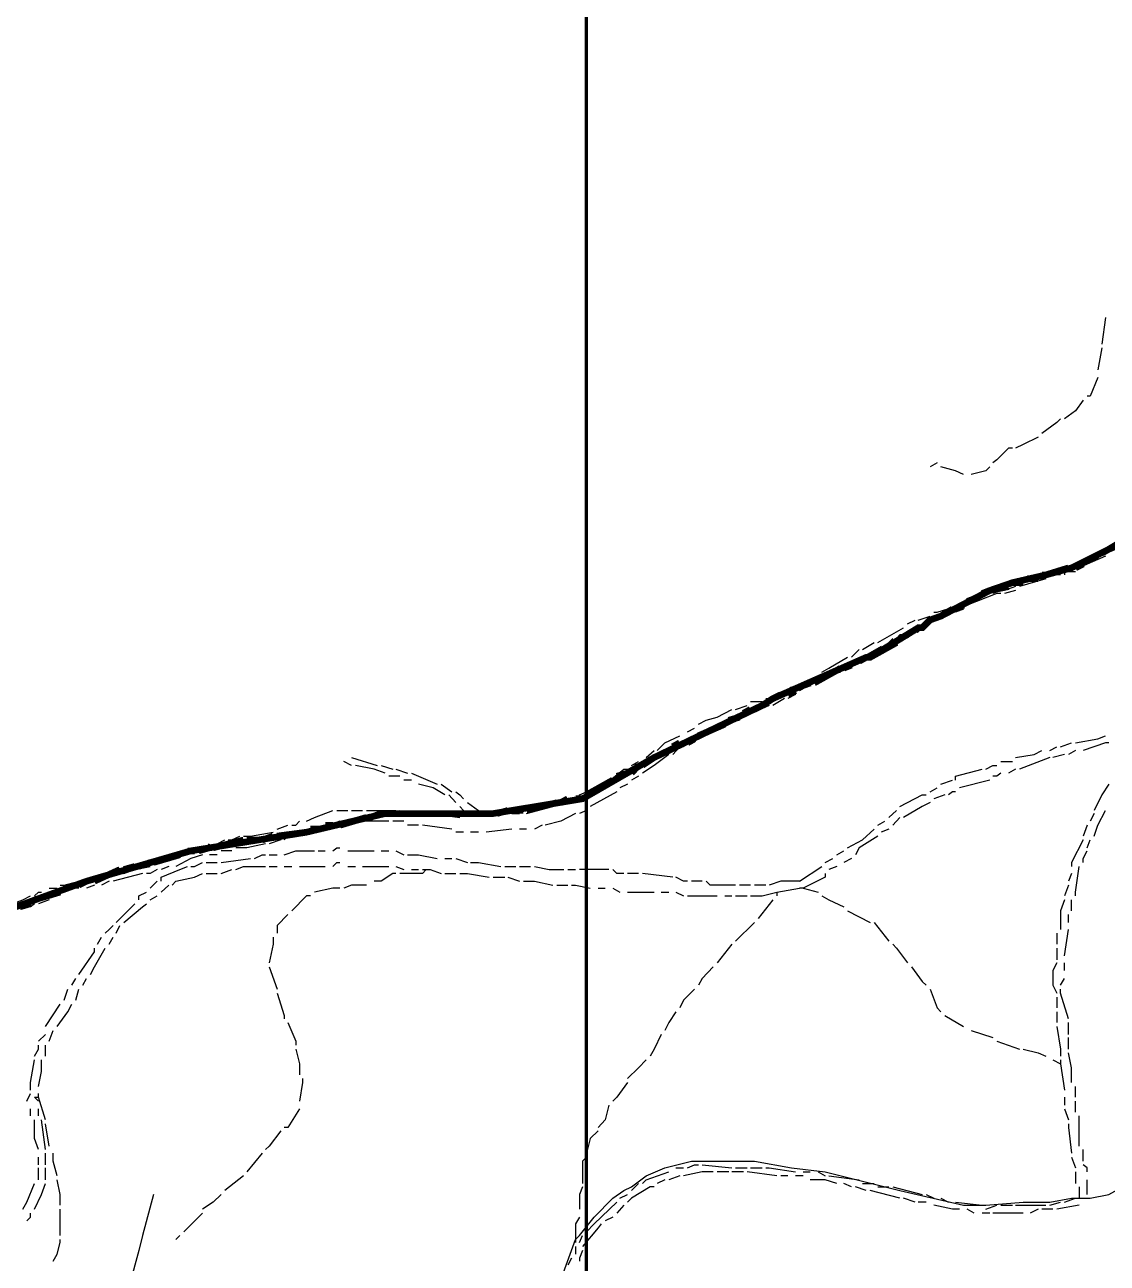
# Model space of a CAD drawing. Header units: millimetres. Extents: x -3588 to 75209, y -3737 to 38254.
# Drawn here: x 18420.8 to 18813.9, y 34554.5 to 35004.2 of the extents above; entities that cross this region are included whole.
import ezdxf

# ---------------------------------------------------------------- set-up
doc = ezdxf.new("R2010")
doc.units = ezdxf.units.MM
doc.layers.add('P', color=253, linetype='Continuous')

msp = doc.modelspace()

# ---------------------------------------------------------------- linework, layer by layer
at = {"layer": 'P'}
for points, const_width in [([(18624.733, 27097.434), (18624.733, 36423.662)], 1.2), ([(18417.533, 34683.914), (18443.219, 34693.228), (18481.035, 34704.239), (18523.109, 34711.024), (18551.612, 34717.794), (18590.853, 34717.794), (18623.308, 34723.155), (18649.282, 34738.119), (18688.524, 34757.035), (18692.476, 34759.564), (18726.356, 34774.527), (18727.765, 34774.527), (18745.257, 34785.266), (18746.681, 34785.266), (18749.498, 34788.082), (18753.451, 34789.491), (18771.231, 34798.805), (18779.425, 34801.637), (18791.555, 34804.454), (18800.87, 34806.999), (18814.425, 34813.768), (18827.98, 34821.962)], 2.417), ([(18417.533, 34683.914), (18443.219, 34693.228), (18481.035, 34704.239), (18523.109, 34711.024), (18551.612, 34717.794), (18590.853, 34717.794), (18623.308, 34723.155), (18649.282, 34738.119), (18688.524, 34757.035), (18692.476, 34759.564), (18726.356, 34774.527), (18727.765, 34774.527), (18745.257, 34785.266), (18746.681, 34785.266), (18749.498, 34788.082), (18753.451, 34789.491), (18771.231, 34798.805), (18779.425, 34801.637), (18791.555, 34804.454), (18800.87, 34806.999), (18814.425, 34813.768), (18827.98, 34821.962)], 1.2), ([(18811.88, 34812.36), (18814.425, 34813.768), (18821.194, 34816.601)], 2.417), ([(18806.519, 34809.815), (18810.472, 34811.224)], 2.417), ([(18790.147, 34804.454), (18791.555, 34804.454), (18799.749, 34806.999)], 2.417), ([(18802.294, 34806.999), (18805.111, 34808.407)], 2.417), ([(18779.425, 34801.637), (18783.378, 34801.637)], 2.417), ([(18784.786, 34803.046), (18788.739, 34803.046)], 2.417), ([(18763.053, 34794.852), (18767.006, 34796.276)], 2.417), ([(18768.414, 34797.684), (18771.231, 34798.805), (18778.016, 34800.213)], 2.417), ([(18748.089, 34786.674), (18749.498, 34788.082), (18753.451, 34789.491), (18757.692, 34792.035)], 2.417), ([(18758.812, 34792.035), (18761.644, 34793.443)], 2.417), ([(18738.487, 34781.313), (18741.32, 34782.721)], 2.417), ([(18744.136, 34784.129), (18745.257, 34785.266), (18746.681, 34785.266)], 2.417), ([(18727.765, 34774.527), (18737.367, 34779.888)], 2.417), ([(18723.812, 34773.119), (18726.356, 34774.527)], 2.417), ([(18707.44, 34765.213), (18717.042, 34770.574)], 2.417), ([(18718.162, 34770.574), (18720.995, 34771.71)], 2.417), ([(18702.079, 34763.805), (18706.032, 34765.213)], 2.417), ([(18685.707, 34755.627), (18688.524, 34757.035), (18692.476, 34759.564), (18695.293, 34760.988)], 2.417), ([(18697.838, 34760.988), (18700.67, 34762.396)], 2.417), ([(18681.754, 34754.202), (18684.283, 34755.627)], 2.417), ([(18676.393, 34751.674), (18680.346, 34752.794)], 2.417), ([(18665.382, 34746.024), (18674.968, 34750.249)], 2.417), ([(18656.068, 34742.072), (18658.597, 34743.48)], 2.417), ([(18661.429, 34743.48), (18663.958, 34744.888)], 2.417), ([(18645.057, 34735.302), (18649.282, 34738.119), (18654.644, 34740.663)], 2.417), ([(18641.105, 34732.469), (18643.633, 34735.302)], 2.417), ([(18624.733, 34724.564), (18634.319, 34729.925)], 2.417), ([(18635.743, 34731.349), (18639.696, 34732.469)], 2.417), ([(18602.984, 34718.914), (18613.994, 34721.747)], 2.417), ([(18615.419, 34721.747), (18617.947, 34723.155)], 2.417), ([(18620.78, 34723.155), (18623.308, 34723.155)], 2.417), ([(18535.24, 34713.553), (18544.842, 34716.386)], 2.417), ([(18546.251, 34716.386), (18550.203, 34717.794)], 2.417), ([(18551.612, 34717.794), (18555.565, 34717.794)], 2.417), ([(18556.973, 34717.794), (18567.984, 34717.794)], 2.417), ([(18569.12, 34717.794), (18573.345, 34717.794)], 2.417), ([(18574.769, 34717.794), (18578.722, 34717.794)], 2.417), ([(18580.13, 34717.794), (18590.853, 34717.794)], 2.417), ([(18592.261, 34717.794), (18596.214, 34718.914)], 2.417), ([(18597.622, 34718.914), (18601.863, 34718.914)], 2.417), ([(18512.371, 34709.6), (18523.109, 34711.024)], 2.417), ([(18524.517, 34712.145), (18528.47, 34712.145)], 2.417), ([(18529.879, 34713.553), (18532.695, 34713.553)], 2.417), ([(18489.229, 34705.375), (18500.24, 34708.192)], 2.417), ([(18501.36, 34708.192), (18505.601, 34708.192)], 2.417), ([(18507.009, 34708.192), (18510.962, 34709.6)], 2.417), ([(18467.496, 34700.014), (18477.098, 34702.83)], 2.417), ([(18479.915, 34704.239), (18481.035, 34704.239), (18482.46, 34704.239)], 2.417), ([(18483.868, 34704.239), (18487.821, 34705.375)], 2.417), ([(18446.035, 34693.228), (18455.349, 34697.469)], 2.417), ([(18456.774, 34697.469), (18460.711, 34698.589)], 2.417), ([(18462.135, 34698.589), (18466.36, 34700.014)], 2.417), ([(18440.386, 34691.82), (18443.219, 34693.228)], 2.417), ([(18424.302, 34686.459), (18433.616, 34689.275)], 2.417), ([(18435.025, 34690.7), (18439.266, 34691.82)], 2.417), ([(18418.941, 34683.914), (18422.894, 34685.05)], 2.417)]:
    msp.add_lwpolyline(points, dxfattribs=dict(at, const_width=const_width))
for points in [[(18813.288, 34897.9), (18811.88, 34888.297)], [(18811.88, 34886.889), (18810.472, 34878.983)], [(18810.472, 34876.151), (18807.655, 34869.381), (18806.519, 34869.381)], [(18805.111, 34867.973), (18802.294, 34864.02), (18798.341, 34861.187)], [(18796.917, 34861.187), (18795.508, 34859.779), (18790.147, 34855.826)], [(18788.739, 34854.418), (18783.378, 34851.873), (18780.545, 34850.465)], [(18779.425, 34850.465), (18778.016, 34850.465), (18773.775, 34846.24), (18772.367, 34845.103)], [(18752.042, 34845.103), (18749.498, 34843.695)], [(18761.644, 34840.862), (18758.812, 34842.287), (18753.451, 34843.695)], [(18771.231, 34843.695), (18769.822, 34842.287), (18764.461, 34840.862)], [(18813.288, 34812.36), (18806.519, 34809.815), (18803.702, 34808.407)], [(18813.288, 34811.224), (18806.519, 34808.407), (18803.702, 34806.999)], [(18802.294, 34806.999), (18798.341, 34805.59)], [(18791.555, 34804.454), (18790.147, 34804.454), (18781.969, 34801.637)], [(18791.555, 34803.046), (18781.969, 34800.213)], [(18796.917, 34805.59), (18794.1, 34804.454)], [(18796.917, 34804.454), (18794.1, 34804.454)], [(18802.294, 34805.59), (18798.341, 34805.59), (18798.341, 34804.454)], [(18773.775, 34797.684), (18763.053, 34793.443)], [(18767.006, 34796.276), (18771.231, 34797.684)], [(18775.184, 34798.805), (18772.367, 34797.684)], [(18775.184, 34797.684), (18773.775, 34797.684)], [(18780.545, 34800.213), (18776.592, 34798.805)], [(18780.545, 34798.805), (18776.592, 34797.684)], [(18750.906, 34790.899), (18752.042, 34790.899), (18760.22, 34793.443)], [(18763.053, 34794.852), (18765.581, 34796.276)], [(18741.32, 34786.674), (18744.136, 34788.082)], [(18752.042, 34789.491), (18742.728, 34784.129)], [(18745.257, 34788.082), (18749.498, 34789.491)], [(18757.692, 34790.899), (18753.451, 34789.491)], [(18761.644, 34792.035), (18758.812, 34790.899)], [(18730.581, 34779.888), (18739.895, 34785.266)], [(18724.932, 34777.36), (18729.173, 34779.888)], [(18735.943, 34781.313), (18733.126, 34778.48)], [(18741.32, 34782.721), (18738.487, 34782.721), (18737.367, 34781.313)], [(18720.995, 34774.527), (18723.812, 34777.36)], [(18731.718, 34778.48), (18722.403, 34773.119)], [(18710.257, 34769.166), (18712.801, 34770.574), (18719.571, 34774.527)], [(18720.995, 34771.71), (18718.162, 34770.574)], [(18711.393, 34767.758), (18702.079, 34762.396)], [(18706.032, 34766.349), (18708.848, 34767.758)], [(18717.042, 34769.166), (18712.801, 34767.758)], [(18689.932, 34759.564), (18692.476, 34759.564), (18699.246, 34763.805)], [(18700.67, 34763.805), (18704.607, 34765.213)], [(18678.921, 34755.627), (18683.162, 34757.035)], [(18691.068, 34757.035), (18681.754, 34752.794)], [(18684.283, 34758.443), (18688.524, 34758.443)], [(18696.717, 34759.564), (18692.476, 34757.035)], [(18700.67, 34760.988), (18697.838, 34759.564)], [(18668.199, 34751.674), (18672.152, 34752.794), (18677.513, 34755.627)], [(18680.346, 34752.794), (18676.393, 34751.674)], [(18661.429, 34747.433), (18663.958, 34748.841)], [(18665.382, 34750.249), (18668.199, 34751.674)], [(18673.56, 34750.249), (18665.382, 34744.888)], [(18650.419, 34740.663), (18653.235, 34743.48), (18658.597, 34746.024)], [(18662.838, 34744.888), (18660.021, 34742.072)], [(18796.917, 34742.072), (18800.87, 34743.48)], [(18802.294, 34743.48), (18810.472, 34744.888), (18813.288, 34746.024)], [(18814.425, 34743.48), (18813.288, 34743.48), (18805.111, 34740.663)], [(18654.644, 34739.239), (18649.282, 34735.302), (18645.057, 34732.469)], [(18646.466, 34738.119), (18649.282, 34740.663)], [(18658.597, 34742.072), (18656.068, 34739.239)], [(18780.545, 34738.119), (18787.33, 34739.239), (18790.147, 34740.663)], [(18792.964, 34740.663), (18795.508, 34742.072)], [(18798.341, 34739.239), (18794.1, 34738.119)], [(18802.294, 34740.663), (18799.749, 34739.239)], [(18539.481, 34735.302), (18536.648, 34736.71)], [(18539.481, 34738.119), (18548.795, 34735.302)], [(18551.612, 34732.469), (18547.659, 34733.878), (18540.889, 34735.302)], [(18550.203, 34735.302), (18554.444, 34733.878)], [(18641.105, 34735.302), (18643.633, 34736.71)], [(18769.822, 34733.878), (18772.367, 34735.302), (18773.775, 34735.302)], [(18775.184, 34736.71), (18779.425, 34736.71)], [(18792.964, 34738.119), (18781.969, 34733.878)], [(18556.973, 34731.349), (18553.02, 34731.349)], [(18555.565, 34733.878), (18559.806, 34732.469)], [(18561.214, 34729.925), (18559.806, 34729.925), (18558.397, 34729.925)], [(18561.214, 34732.469), (18570.528, 34728.516)], [(18631.502, 34728.516), (18638.272, 34733.878), (18639.696, 34733.878)], [(18643.633, 34731.349), (18641.105, 34729.925)], [(18753.451, 34728.516), (18757.692, 34729.925)], [(18758.812, 34729.925), (18758.812, 34731.349), (18768.414, 34733.878)], [(18771.231, 34729.925), (18760.22, 34727.108)], [(18775.184, 34732.469), (18773.775, 34731.349), (18772.367, 34731.349)], [(18780.545, 34733.878), (18778.016, 34732.469)], [(18573.345, 34724.564), (18569.12, 34727.108), (18563.759, 34728.516)], [(18571.936, 34728.516), (18575.889, 34725.7)], [(18577.298, 34725.7), (18578.722, 34724.564), (18580.13, 34723.155)], [(18622.188, 34723.155), (18622.188, 34724.564), (18624.733, 34725.7)], [(18626.141, 34725.7), (18628.958, 34727.108)], [(18635.743, 34725.7), (18626.141, 34720.339)], [(18639.696, 34728.516), (18636.864, 34727.108)], [(18749.498, 34725.7), (18752.042, 34727.108)], [(18758.812, 34725.7), (18757.692, 34725.7), (18756.267, 34724.564)], [(18814.425, 34728.516), (18811.88, 34724.564), (18809.063, 34718.914)], [(18577.298, 34721.747), (18574.769, 34724.564)], [(18581.539, 34721.747), (18585.492, 34718.914), (18590.853, 34717.794)], [(18615.419, 34721.747), (18617.947, 34721.747)], [(18619.371, 34723.155), (18620.78, 34723.155)], [(18738.487, 34720.339), (18746.681, 34724.564), (18748.089, 34724.564)], [(18749.498, 34721.747), (18746.681, 34720.339), (18739.895, 34716.386)], [(18754.859, 34724.564), (18750.906, 34723.155)], [(18523.109, 34714.977), (18525.926, 34716.386), (18532.695, 34718.914)], [(18534.12, 34718.914), (18538.073, 34718.914)], [(18539.481, 34718.914), (18542.01, 34718.914), (18543.434, 34718.914)], [(18544.842, 34718.914), (18546.251, 34718.914), (18553.02, 34718.914), (18555.565, 34718.914)], [(18556.973, 34718.914), (18561.214, 34717.794)], [(18562.334, 34717.794), (18565.167, 34717.794), (18566.575, 34717.794)], [(18567.984, 34717.794), (18578.722, 34716.386)], [(18578.722, 34717.794), (18580.13, 34718.914), (18578.722, 34720.339)], [(18592.261, 34717.794), (18596.214, 34717.794)], [(18597.622, 34717.794), (18600.455, 34717.794)], [(18602.984, 34717.794), (18612.586, 34720.339)], [(18620.78, 34717.794), (18615.419, 34714.977), (18609.769, 34713.553)], [(18624.733, 34718.914), (18622.188, 34717.794)], [(18734.534, 34716.386), (18737.367, 34718.914)], [(18738.487, 34716.386), (18735.943, 34713.553)], [(18809.063, 34717.794), (18807.655, 34714.977)], [(18809.063, 34709.6), (18810.472, 34713.553), (18813.288, 34718.914)], [(18512.371, 34712.145), (18516.324, 34713.553)], [(18517.748, 34713.553), (18519.156, 34713.553), (18520.565, 34714.977)], [(18529.879, 34713.553), (18527.334, 34712.145), (18520.565, 34709.6)], [(18535.24, 34714.977), (18531.287, 34713.553)], [(18540.889, 34714.977), (18536.648, 34714.977)], [(18553.02, 34714.977), (18546.251, 34714.977), (18542.01, 34714.977)], [(18558.397, 34714.977), (18554.444, 34714.977)], [(18563.759, 34713.553), (18561.214, 34713.553), (18559.806, 34713.553)], [(18575.889, 34712.145), (18565.167, 34713.553)], [(18597.622, 34712.145), (18588.308, 34711.024)], [(18602.984, 34712.145), (18600.455, 34712.145)], [(18608.633, 34713.553), (18605.816, 34712.145)], [(18719.571, 34705.375), (18724.932, 34708.192), (18729.173, 34712.145)], [(18730.581, 34713.553), (18733.126, 34714.977)], [(18734.534, 34712.145), (18731.718, 34711.024)], [(18806.519, 34713.553), (18805.111, 34709.6)], [(18490.638, 34706.783), (18493.47, 34708.192)], [(18494.591, 34708.192), (18495.999, 34708.192), (18498.832, 34709.6)], [(18500.24, 34709.6), (18502.784, 34709.6), (18510.962, 34711.024)], [(18513.795, 34708.192), (18509.554, 34706.783)], [(18517.748, 34709.6), (18516.324, 34709.6), (18514.915, 34708.192)], [(18580.13, 34711.024), (18578.722, 34711.024), (18577.298, 34711.024)], [(18585.492, 34711.024), (18582.659, 34711.024)], [(18730.581, 34709.6), (18723.812, 34705.375), (18722.403, 34702.83)], [(18805.111, 34708.192), (18800.87, 34700.014), (18800.87, 34698.589)], [(18806.519, 34705.375), (18807.655, 34708.192)], [(18473.146, 34701.422), (18475.674, 34702.83), (18477.098, 34702.83)], [(18485.276, 34702.83), (18481.035, 34701.422), (18475.674, 34698.589)], [(18478.507, 34702.83), (18486.685, 34705.375), (18487.821, 34706.783)], [(18490.638, 34702.83), (18487.821, 34702.83)], [(18495.999, 34704.239), (18492.046, 34704.239)], [(18508.146, 34706.783), (18501.36, 34705.375), (18497.423, 34705.375)], [(18504.193, 34701.422), (18507.009, 34702.83), (18508.146, 34702.83)], [(18509.554, 34702.83), (18512.371, 34702.83)], [(18514.915, 34702.83), (18519.156, 34704.239), (18525.926, 34704.239)], [(18527.334, 34704.239), (18529.879, 34704.239)], [(18532.695, 34704.239), (18534.12, 34705.375), (18535.24, 34705.375)], [(18538.073, 34704.239), (18547.659, 34704.239)], [(18550.203, 34704.239), (18553.02, 34704.239)], [(18555.565, 34704.239), (18558.397, 34702.83)], [(18559.806, 34702.83), (18563.759, 34702.83), (18570.528, 34701.422)], [(18715.618, 34702.83), (18718.162, 34704.239)], [(18805.111, 34700.014), (18805.111, 34701.422), (18806.519, 34704.239)], [(18456.774, 34696.061), (18460.711, 34697.469), (18466.36, 34698.589)], [(18468.905, 34700.014), (18470.313, 34700.014), (18471.721, 34701.422)], [(18473.146, 34698.589), (18470.313, 34697.469)], [(18470.313, 34693.228), (18470.313, 34694.653), (18477.098, 34697.469), (18479.915, 34698.589)], [(18481.035, 34698.589), (18482.46, 34698.589), (18485.276, 34700.014)], [(18486.685, 34700.014), (18490.638, 34700.014)], [(18492.046, 34700.014), (18502.784, 34701.422)], [(18497.423, 34697.469), (18500.24, 34698.589), (18508.146, 34698.589)], [(18509.554, 34698.589), (18512.371, 34698.589)], [(18514.915, 34698.589), (18517.748, 34698.589)], [(18520.565, 34698.589), (18523.109, 34698.589), (18529.879, 34698.589)], [(18532.695, 34698.589), (18534.12, 34700.014), (18535.24, 34700.014)], [(18538.073, 34698.589), (18540.889, 34698.589)], [(18543.434, 34698.589), (18553.02, 34698.589)], [(18555.565, 34698.589), (18558.397, 34697.469)], [(18573.345, 34701.422), (18575.889, 34701.422)], [(18577.298, 34701.422), (18581.539, 34700.014)], [(18582.659, 34700.014), (18585.492, 34700.014), (18593.67, 34698.589)], [(18595.094, 34698.589), (18599.047, 34698.589)], [(18600.455, 34698.589), (18604.408, 34698.589)], [(18605.816, 34698.589), (18611.178, 34697.469), (18616.539, 34697.469)], [(18702.079, 34693.228), (18710.257, 34698.589)], [(18711.393, 34700.014), (18714.209, 34701.422)], [(18715.618, 34698.589), (18712.801, 34697.469)], [(18720.995, 34701.422), (18718.162, 34700.014)], [(18802.294, 34687.867), (18802.294, 34689.275), (18803.702, 34698.589)], [(18446.035, 34694.653), (18449.988, 34694.653)], [(18451.397, 34696.061), (18453.941, 34696.061), (18455.349, 34696.061)], [(18463.543, 34696.061), (18452.821, 34693.228)], [(18468.905, 34697.469), (18466.36, 34696.061), (18464.952, 34696.061)], [(18474.266, 34691.82), (18475.674, 34693.228), (18482.46, 34694.653), (18485.276, 34696.061)], [(18486.685, 34696.061), (18490.638, 34696.061)], [(18492.046, 34696.061), (18495.999, 34697.469)], [(18555.565, 34696.061), (18554.444, 34696.061), (18550.203, 34693.228), (18547.659, 34693.228)], [(18566.575, 34697.469), (18565.167, 34696.061), (18559.806, 34696.061), (18556.973, 34696.061)], [(18561.214, 34697.469), (18562.334, 34697.469), (18563.759, 34697.469)], [(18565.167, 34697.469), (18567.984, 34697.469)], [(18567.984, 34697.469), (18571.936, 34696.061)], [(18573.345, 34696.061), (18577.298, 34696.061)], [(18578.722, 34696.061), (18581.539, 34696.061), (18589.445, 34694.653)], [(18590.853, 34694.653), (18595.094, 34694.653)], [(18596.214, 34694.653), (18600.455, 34693.228)], [(18617.947, 34697.469), (18620.78, 34697.469)], [(18632.911, 34697.469), (18624.733, 34697.469), (18622.188, 34697.469)], [(18638.272, 34696.061), (18635.743, 34696.061), (18634.319, 34697.469)], [(18643.633, 34696.061), (18639.696, 34696.061)], [(18656.068, 34694.653), (18645.057, 34696.061)], [(18661.429, 34693.228), (18660.021, 34693.228), (18657.188, 34694.653)], [(18711.393, 34696.061), (18711.393, 34694.653), (18703.487, 34690.7)], [(18800.87, 34696.061), (18799.749, 34693.228)], [(18424.302, 34687.867), (18425.711, 34689.275), (18426.847, 34689.275)], [(18429.663, 34690.7), (18432.496, 34690.7)], [(18440.386, 34690.7), (18439.266, 34690.7), (18431.072, 34687.867)], [(18433.616, 34691.82), (18436.449, 34691.82), (18444.627, 34693.228)], [(18446.035, 34691.82), (18443.219, 34690.7)], [(18451.397, 34693.228), (18448.58, 34691.82)], [(18462.135, 34686.459), (18462.135, 34687.867), (18464.952, 34689.275)], [(18466.36, 34690.7), (18468.905, 34693.228)], [(18470.313, 34689.275), (18473.146, 34691.82)], [(18535.24, 34690.7), (18532.695, 34690.7), (18525.926, 34689.275)], [(18544.842, 34691.82), (18539.481, 34691.82), (18536.648, 34690.7)], [(18601.863, 34693.228), (18605.816, 34693.228), (18612.586, 34691.82)], [(18613.994, 34691.82), (18617.947, 34691.82)], [(18619.371, 34691.82), (18620.78, 34691.82)], [(18620.78, 34691.82), (18626.141, 34690.7)], [(18628.958, 34690.7), (18631.502, 34690.7)], [(18634.319, 34690.7), (18636.864, 34689.275)], [(18639.696, 34689.275), (18646.466, 34689.275), (18649.282, 34689.275)], [(18651.827, 34689.275), (18654.644, 34689.275)], [(18657.188, 34689.275), (18660.021, 34687.867)], [(18666.79, 34693.228), (18662.838, 34693.228)], [(18678.921, 34691.82), (18669.607, 34691.82), (18668.199, 34693.228)], [(18684.283, 34691.82), (18680.346, 34691.82)], [(18684.283, 34687.867), (18688.524, 34687.867), (18693.885, 34689.275)], [(18689.932, 34691.82), (18685.707, 34691.82)], [(18702.079, 34693.228), (18695.293, 34693.228), (18691.068, 34691.82)], [(18693.885, 34689.275), (18702.079, 34690.7)], [(18693.885, 34689.275), (18693.885, 34687.867)], [(18703.487, 34690.7), (18702.079, 34690.7)], [(18703.487, 34690.7), (18708.848, 34689.275)], [(18799.749, 34691.82), (18798.341, 34687.867)], [(18413.292, 34682.506), (18413.292, 34683.914), (18420.061, 34686.459), (18422.894, 34687.867)], [(18424.302, 34685.05), (18422.894, 34683.914), (18421.486, 34683.914)], [(18429.663, 34686.459), (18425.711, 34685.05)], [(18453.941, 34678.265), (18460.711, 34685.05)], [(18456.774, 34678.265), (18463.543, 34683.914), (18464.952, 34685.05)], [(18466.36, 34686.459), (18468.905, 34687.867)], [(18524.517, 34687.867), (18523.109, 34687.867), (18517.748, 34682.506)], [(18661.429, 34687.867), (18669.607, 34687.867), (18672.152, 34687.867)], [(18674.968, 34687.867), (18677.513, 34687.867)], [(18678.921, 34687.867), (18680.346, 34687.867), (18683.162, 34687.867)], [(18692.476, 34686.459), (18687.115, 34679.689)], [(18710.257, 34687.867), (18712.801, 34686.459), (18718.162, 34683.914)], [(18798.341, 34686.459), (18796.917, 34682.506), (18796.917, 34675.736)], [(18800.87, 34682.506), (18800.87, 34686.459)], [(18516.324, 34681.097), (18512.371, 34677.145), (18512.371, 34674.328)], [(18719.571, 34682.506), (18727.765, 34678.265)], [(18799.749, 34678.265), (18799.749, 34681.097)], [(18449.988, 34674.328), (18451.397, 34675.736), (18452.821, 34677.145)], [(18453.941, 34674.328), (18455.349, 34677.145)], [(18685.707, 34678.265), (18678.921, 34671.495)], [(18729.173, 34678.265), (18734.534, 34671.495)], [(18798.341, 34666.134), (18799.749, 34675.736)], [(18447.172, 34670.375), (18448.58, 34672.904)], [(18451.397, 34670.375), (18452.821, 34672.904)], [(18510.962, 34672.904), (18510.962, 34670.375), (18509.554, 34663.589)], [(18795.508, 34674.328), (18795.508, 34671.495), (18795.508, 34670.375)], [(18440.386, 34659.364), (18446.035, 34667.542), (18446.035, 34668.951)], [(18444.627, 34659.364), (18446.035, 34662.181), (18449.988, 34668.951)], [(18677.513, 34670.375), (18672.152, 34663.589)], [(18735.943, 34670.375), (18737.367, 34668.951), (18741.32, 34663.589)], [(18795.508, 34668.951), (18795.508, 34664.726)], [(18509.554, 34662.181), (18512.371, 34654.003)], [(18670.743, 34662.181), (18666.79, 34657.94), (18665.382, 34655.411)], [(18742.728, 34662.181), (18746.681, 34656.82), (18748.089, 34655.411)], [(18795.508, 34663.589), (18794.1, 34660.773), (18794.1, 34655.411), (18795.508, 34652.579)], [(18798.341, 34660.773), (18798.341, 34663.589)], [(18437.857, 34655.411), (18439.266, 34657.94)], [(18441.81, 34655.411), (18443.219, 34657.94)], [(18796.917, 34655.411), (18798.341, 34657.94)], [(18435.025, 34650.05), (18436.449, 34654.003)], [(18439.266, 34650.05), (18440.386, 34654.003)], [(18663.958, 34654.003), (18660.021, 34650.05), (18658.597, 34647.218)], [(18749.498, 34654.003), (18752.042, 34647.218), (18753.451, 34645.809)], [(18799.749, 34643.265), (18796.917, 34652.579), (18796.917, 34654.003)], [(18512.371, 34652.579), (18514.915, 34644.401), (18514.915, 34643.265)], [(18795.508, 34651.17), (18795.508, 34647.218)], [(18428.255, 34640.448), (18433.616, 34648.626)], [(18432.496, 34640.448), (18436.449, 34645.809), (18437.857, 34648.626)], [(18657.188, 34645.809), (18654.644, 34641.856), (18653.235, 34639.04)], [(18754.859, 34644.401), (18761.644, 34640.448)], [(18795.508, 34645.809), (18795.508, 34641.856)], [(18516.324, 34641.856), (18519.156, 34635.087), (18519.156, 34633.678)], [(18795.508, 34640.448), (18796.917, 34632.254), (18796.917, 34629.726)], [(18799.749, 34637.615), (18799.749, 34641.856)], [(18425.711, 34635.087), (18428.255, 34637.615)], [(18429.663, 34635.087), (18431.072, 34639.04)], [(18651.827, 34637.615), (18649.282, 34632.254), (18647.874, 34629.726)], [(18764.461, 34639.04), (18772.367, 34636.495)], [(18799.749, 34632.254), (18799.749, 34636.495)], [(18424.302, 34629.726), (18425.711, 34632.254), (18425.711, 34633.678)], [(18428.255, 34629.726), (18428.255, 34632.254), (18428.255, 34633.678)], [(18519.156, 34632.254), (18520.565, 34626.893), (18520.565, 34622.94)], [(18773.775, 34635.087), (18781.969, 34632.254)], [(18783.378, 34632.254), (18788.739, 34630.846), (18791.555, 34629.726)], [(18800.87, 34625.485), (18799.749, 34630.846)], [(18422.894, 34617.291), (18422.894, 34620.123), (18424.302, 34628.301)], [(18425.711, 34618.715), (18426.847, 34624.076), (18426.847, 34628.301)], [(18646.466, 34628.301), (18643.633, 34625.485), (18639.696, 34621.532)], [(18794.1, 34628.301), (18796.917, 34626.893)], [(18796.917, 34628.301), (18796.917, 34626.893)], [(18796.917, 34626.893), (18798.341, 34617.291)], [(18800.87, 34620.123), (18800.87, 34625.485)], [(18521.685, 34621.532), (18521.685, 34620.123), (18520.565, 34613.354)], [(18639.696, 34620.123), (18635.743, 34614.762), (18634.319, 34613.354)], [(18802.294, 34614.762), (18802.294, 34618.715)], [(18421.486, 34613.354), (18422.894, 34616.17)], [(18425.711, 34613.354), (18424.302, 34614.762), (18425.711, 34614.762)], [(18425.711, 34614.762), (18425.711, 34616.17)], [(18428.255, 34606.568), (18425.711, 34614.762)], [(18798.341, 34614.762), (18798.341, 34613.354), (18798.341, 34611.929)], [(18802.294, 34609.401), (18802.294, 34611.929), (18802.294, 34613.354)], [(18422.894, 34607.976), (18422.894, 34610.521)], [(18425.711, 34607.976), (18425.711, 34610.521)], [(18520.565, 34610.521), (18516.324, 34603.751), (18514.915, 34603.751)], [(18632.911, 34611.929), (18631.502, 34606.568), (18628.958, 34603.751)], [(18798.341, 34610.521), (18799.749, 34606.568)], [(18425.711, 34595.846), (18424.302, 34599.799), (18424.302, 34606.568)], [(18428.255, 34595.846), (18426.847, 34606.568)], [(18429.663, 34596.966), (18428.255, 34605.16)], [(18799.749, 34605.16), (18799.749, 34603.751), (18800.87, 34594.437)], [(18803.702, 34596.966), (18803.702, 34599.799), (18803.702, 34607.976)], [(18513.795, 34602.615), (18509.554, 34596.966), (18508.146, 34595.846)], [(18628.958, 34602.615), (18626.141, 34599.799), (18624.733, 34594.437)], [(18805.111, 34591.605), (18805.111, 34595.846)], [(18425.711, 34590.196), (18425.711, 34593.029)], [(18428.255, 34590.196), (18428.255, 34594.437)], [(18432.496, 34586.243), (18431.072, 34591.605), (18431.072, 34594.437)], [(18507.009, 34594.437), (18501.36, 34587.652)], [(18624.733, 34593.029), (18623.308, 34591.605), (18623.308, 34586.243), (18623.308, 34583.427)], [(18641.105, 34582.29), (18646.466, 34586.243), (18653.235, 34589.076), (18662.838, 34591.605), (18673.56, 34591.605), (18685.707, 34591.605), (18699.246, 34589.076), (18711.393, 34587.652), (18738.487, 34580.882), (18761.644, 34575.521), (18769.822, 34575.521), (18783.378, 34576.641), (18785.906, 34576.641), (18792.964, 34576.641), (18800.87, 34578.066), (18807.655, 34578.066), (18814.425, 34579.474), (18824.027, 34584.835), (18834.749, 34587.652)], [(18661.429, 34589.076), (18663.958, 34590.196), (18665.382, 34590.196)], [(18666.79, 34590.196), (18677.513, 34589.076)], [(18800.87, 34593.029), (18802.294, 34589.076)], [(18806.519, 34587.652), (18806.519, 34589.076), (18805.111, 34590.196)], [(18425.711, 34584.835), (18425.711, 34589.076)], [(18428.255, 34584.835), (18428.255, 34589.076)], [(18500.24, 34586.243), (18493.47, 34580.882)], [(18645.057, 34583.427), (18646.466, 34584.835), (18654.644, 34587.652)], [(18658.597, 34586.243), (18654.644, 34584.835)], [(18657.188, 34589.076), (18660.021, 34589.076)], [(18670.743, 34587.652), (18666.79, 34587.652), (18660.021, 34586.243)], [(18676.393, 34587.652), (18672.152, 34587.652)], [(18681.754, 34587.652), (18677.513, 34587.652)], [(18678.921, 34589.076), (18683.162, 34589.076)], [(18693.885, 34586.243), (18683.162, 34587.652)], [(18684.283, 34589.076), (18688.524, 34589.076)], [(18689.932, 34589.076), (18691.068, 34589.076)], [(18691.068, 34589.076), (18700.67, 34587.652)], [(18697.838, 34586.243), (18695.293, 34586.243)], [(18703.487, 34586.243), (18700.67, 34586.243)], [(18703.487, 34587.652), (18706.032, 34587.652)], [(18708.848, 34587.652), (18711.393, 34586.243)], [(18712.801, 34586.243), (18723.812, 34584.835)], [(18802.294, 34587.652), (18802.294, 34583.427)], [(18420.061, 34574.113), (18421.486, 34576.641), (18424.302, 34583.427)], [(18424.302, 34574.113), (18426.847, 34579.474), (18428.255, 34583.427)], [(18433.616, 34575.521), (18433.616, 34579.474), (18432.496, 34584.835)], [(18623.308, 34582.29), (18622.188, 34579.474), (18622.188, 34574.113)], [(18634.319, 34578.066), (18638.272, 34580.882), (18641.105, 34582.29)], [(18649.282, 34582.29), (18647.874, 34582.29), (18641.105, 34578.066), (18639.696, 34576.641)], [(18641.105, 34580.882), (18643.633, 34583.427)], [(18653.235, 34584.835), (18650.419, 34583.427)], [(18715.618, 34583.427), (18711.393, 34584.835), (18706.032, 34584.835)], [(18720.995, 34582.29), (18718.162, 34583.427)], [(18726.356, 34580.882), (18722.403, 34582.29)], [(18724.932, 34583.427), (18729.173, 34583.427)], [(18730.581, 34582.29), (18733.126, 34582.29), (18734.534, 34582.29)], [(18735.943, 34582.29), (18746.681, 34579.474)], [(18803.702, 34582.29), (18803.702, 34580.882), (18803.702, 34578.066)], [(18806.519, 34579.474), (18806.519, 34584.835)], [(18467.496, 34579.474), (18463.543, 34564.51), (18462.135, 34559.149), (18460.711, 34553.788), (18458.182, 34544.186), (18453.941, 34534.871), (18449.988, 34528.102), (18447.172, 34522.453), (18443.219, 34514.547), (18437.857, 34503.536), (18436.449, 34498.175), (18436.449, 34494.222), (18436.449, 34484.62), (18437.857, 34469.656), (18436.449, 34468.248), (18437.857, 34465.703), (18440.386, 34460.342), (18443.219, 34457.526), (18446.035, 34452.164), (18452.821, 34447.923), (18453.941, 34446.803), (18455.349, 34445.379), (18456.774, 34442.562), (18458.182, 34440.017)], [(18492.046, 34579.474), (18489.229, 34576.641), (18485.276, 34574.113)], [(18620.78, 34563.102), (18622.188, 34564.51), (18627.549, 34571.28), (18634.319, 34578.066)], [(18636.864, 34578.066), (18639.696, 34579.474)], [(18738.487, 34578.066), (18727.765, 34580.882)], [(18744.136, 34576.641), (18739.895, 34578.066)], [(18748.089, 34579.474), (18750.906, 34578.066)], [(18753.451, 34578.066), (18756.267, 34576.641)], [(18798.341, 34576.641), (18802.294, 34578.066)], [(18421.486, 34569.872), (18422.894, 34571.28), (18422.894, 34572.704)], [(18433.616, 34564.51), (18433.616, 34569.872), (18433.616, 34574.113)], [(18485.276, 34572.704), (18478.507, 34565.919)], [(18627.549, 34568.751), (18635.743, 34576.641)], [(18638.272, 34575.521), (18635.743, 34572.704)], [(18748.089, 34576.641), (18745.257, 34576.641)], [(18760.22, 34574.113), (18757.692, 34574.113), (18750.906, 34575.521)], [(18758.812, 34576.641), (18768.414, 34575.521)], [(18765.581, 34572.704), (18763.053, 34574.113)], [(18771.231, 34572.704), (18769.822, 34572.704), (18768.414, 34572.704)], [(18769.822, 34574.113), (18773.775, 34575.521)], [(18783.378, 34572.704), (18779.425, 34572.704), (18772.367, 34572.704)], [(18775.184, 34575.521), (18779.425, 34575.521)], [(18780.545, 34575.521), (18791.555, 34575.521)], [(18788.739, 34574.113), (18785.906, 34572.704)], [(18794.1, 34574.113), (18790.147, 34574.113)], [(18792.964, 34575.521), (18796.917, 34576.641)], [(18803.702, 34575.521), (18795.508, 34574.113)], [(18622.188, 34571.28), (18620.78, 34568.751)], [(18620.78, 34568.751), (18620.78, 34564.51), (18620.78, 34561.966)], [(18630.094, 34568.751), (18628.958, 34567.327), (18623.308, 34560.557)], [(18624.733, 34565.919), (18627.549, 34568.751)], [(18634.319, 34571.28), (18631.502, 34569.872)], [(18477.098, 34564.51), (18475.674, 34563.102)], [(18622.188, 34561.966), (18623.308, 34564.51)], [(18431.072, 34555.196), (18432.496, 34557.741), (18433.616, 34561.966), (18433.616, 34563.102)], [(18615.419, 34548.427), (18619.371, 34559.149), (18620.78, 34563.102)], [(18620.78, 34560.557), (18620.78, 34557.741)], [(18623.308, 34559.149), (18622.188, 34556.316), (18622.188, 34555.196)], [(18619.371, 34556.316), (18617.947, 34553.788)]]:
    msp.add_lwpolyline(points, dxfattribs=at)

doc.saveas('drawing.dxf')
